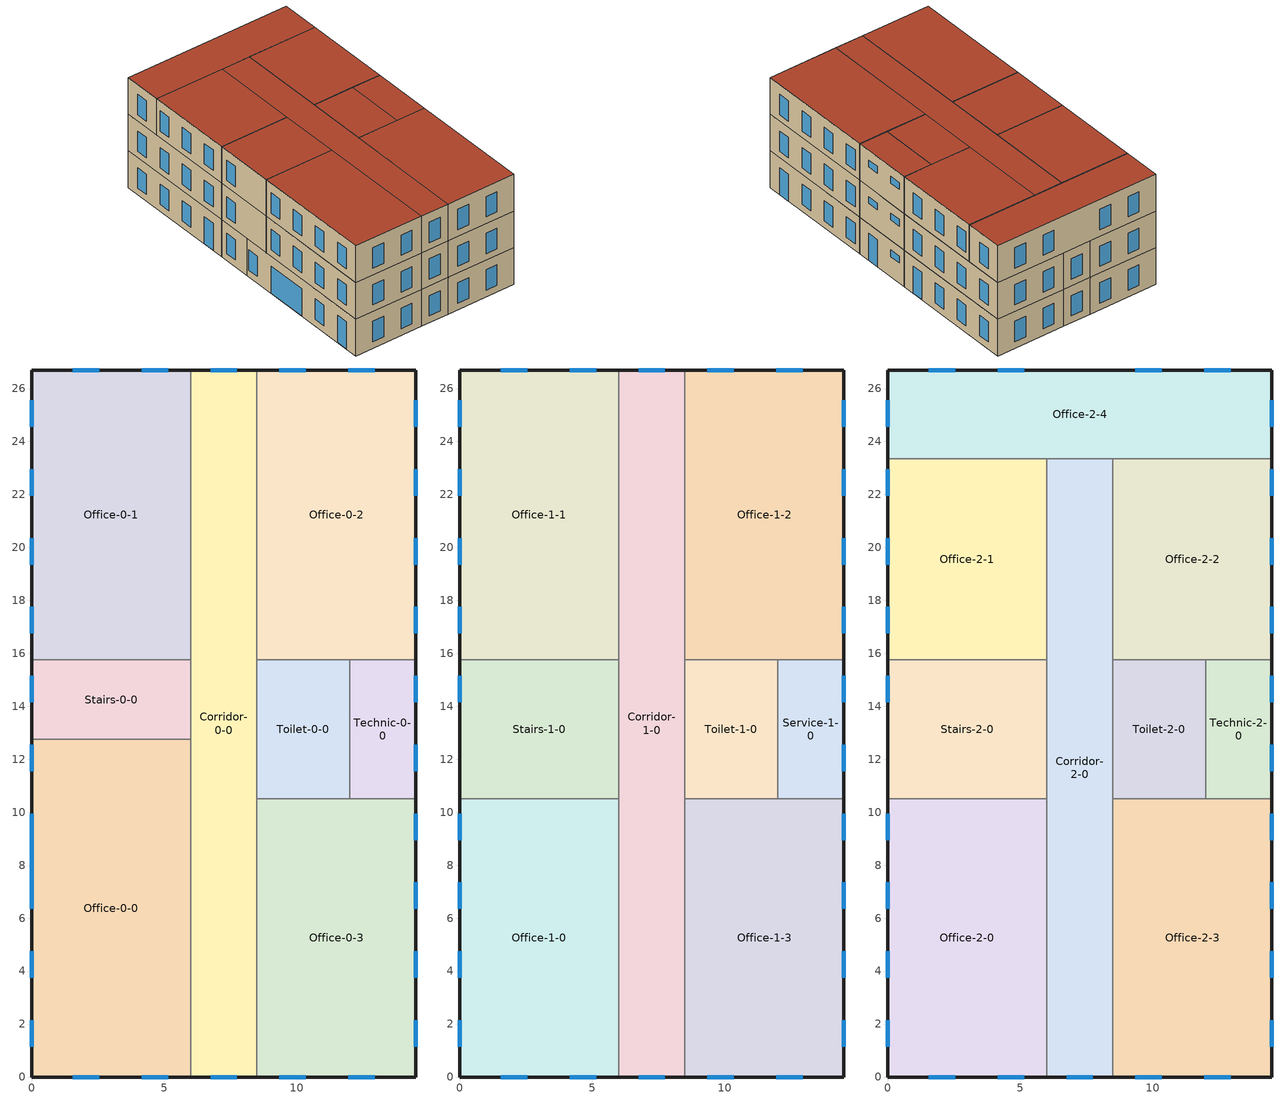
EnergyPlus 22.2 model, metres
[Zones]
Office-0-0
 floor ground (u-value:FloorGround): 0,0 0,12.75 6,12.75 6,0 z0
 wall outside (u-value:WallExternal): 0,12.75 0,0 6,0 z0:3.25
 wall to Corridor-0-0 (WallInternal): 6,0 6,12.75 z0:3.25
 wall to Stairs-0-0 (WallInternal): 6,12.75 0,12.75 z0:3.25
 window (u-value:Window): 0,12.55 0,11.55 / 0,4.75 0,3.75 / 1.55,0 2.55,0 / 4.15,0 5.15,0 z0.6:2.4; 0,9.95 0,6.35 / 0,2.15 0,1.15 z0.01:2.4
 ceiling adiabatic (Ceiling): 0,0 6,0 6,12.75 0,12.75 z3.25
Office-0-1
 floor ground (u-value:FloorGround): 0,15.75 0,26.7 6,26.7 6,15.75 z0
 wall outside (u-value:WallExternal): 6,26.7 0,26.7 0,15.75 z0:3.25
 wall to Stairs-0-0 (WallInternal): 0,15.75 6,15.75 z0:3.25
 wall to Corridor-0-0 (WallInternal): 6,15.75 6,26.7 z0:3.25
 window (u-value:Window): 0,25.55 0,24.55 / 0,22.95 0,21.95 / 0,20.35 0,19.35 / 5.15,26.7 4.15,26.7 / 2.55,26.7 1.55,26.7 z0.6:2.4; 0,17.75 0,16.75 z0.01:2.4
 ceiling adiabatic (Ceiling): 0,15.75 6,15.75 6,26.7 0,26.7 z3.25
Office-0-2
 floor ground (u-value:FloorGround): 8.5,15.75 8.5,26.7 14.5,26.7 14.5,15.75 z0
 wall outside (u-value:WallExternal): 14.5,15.75 14.5,26.7 8.5,26.7 z0:3.25
 wall to Technic-0-0 (WallInternal): 12,15.75 14.5,15.75 z0:3.25
 wall to Toilet-0-0 (WallInternal): 8.5,15.75 12,15.75 z0:3.25
 wall to Corridor-0-0 (WallInternal): 8.5,26.7 8.5,15.75 z0:3.25
 window (u-value:Window): 14.5,24.55 14.5,25.55 / 14.5,21.95 14.5,22.95 / 14.5,19.35 14.5,20.35 / 12.95,26.7 11.95,26.7 / 10.35,26.7 9.35,26.7 z0.6:2.4; 14.5,16.75 14.5,17.75 z0.01:2.4
 ceiling adiabatic (Ceiling): 8.5,15.75 14.5,15.75 14.5,26.7 8.5,26.7 z3.25
Office-0-3
 floor ground (u-value:FloorGround): 8.5,0 8.5,10.5 14.5,10.5 14.5,0 z0
 wall outside (u-value:WallExternal): 8.5,0 14.5,0 14.5,10.5 z0:3.25
 wall to Technic-0-0 (WallInternal): 14.5,10.5 12,10.5 z0:3.25
 wall to Toilet-0-0 (WallInternal): 12,10.5 8.5,10.5 z0:3.25
 wall to Corridor-0-0 (WallInternal): 8.5,10.5 8.5,0 z0:3.25
 window (u-value:Window): 14.5,8.95 14.5,9.95 / 14.5,6.35 14.5,7.35 / 14.5,3.75 14.5,4.75 / 11.95,0 12.95,0 / 9.35,0 10.35,0 z0.6:2.4; 14.5,1.15 14.5,2.15 z0.01:2.4
 ceiling adiabatic (Ceiling): 8.5,0 14.5,0 14.5,10.5 8.5,10.5 z3.25
Toilet-0-0
 floor ground (u-value:FloorGround): 8.5,10.5 8.5,15.75 12,15.75 12,10.5 z0
 wall to Corridor-0-0 (WallInternal): 8.5,15.75 8.5,10.5 z0:3.25
 wall to Technic-0-0 (WallInternal): 12,10.5 12,15.75 z0:3.25
 ceiling adiabatic (Ceiling): 8.5,10.5 12,10.5 12,15.75 8.5,15.75 z3.25
Stairs-0-0
 floor ground (u-value:FloorGround): 0,12.75 0,15.75 6,15.75 6,12.75 z0
 wall outside (u-value:WallExternal): 0,15.75 0,12.75 z0:3.25
 wall to Corridor-0-0 (WallInternal): 6,12.75 6,15.75 z0:3.25
 window (u-value:Window): 0,15.15 0,14.15 z0.6:2.4
 ceiling adiabatic (Ceiling): 0,12.75 6,12.75 6,15.75 0,15.75 z3.25
Technic-0-0
 floor ground (u-value:FloorGround): 12,10.5 12,15.75 14.5,15.75 14.5,10.5 z0
 wall outside (u-value:WallExternal): 14.5,10.5 14.5,15.75 z0:3.25
 window (u-value:Window): 14.5,11.55 14.5,12.55 z0.01:2.4; 14.5,14.15 14.5,15.15 z1.8:2.4
 ceiling adiabatic (Ceiling): 12,10.5 14.5,10.5 14.5,15.75 12,15.75 z3.25
Corridor-0-0
 floor ground (u-value:FloorGround): 6,0 6,26.7 8.5,26.7 8.5,0 z0
 wall outside (u-value:WallExternal): 8.5,26.7 6,26.7 / 6,0 8.5,0 z0:3.25
 window (u-value:Window): 7.75,26.7 6.75,26.7 / 6.75,0 7.75,0 z0.6:2.4
 ceiling adiabatic (Ceiling): 6,0 8.5,0 8.5,26.7 6,26.7 z3.25
Office-1-0
 floor adiabatic (FloorInternal): 0,0 0,10.5 6,10.5 6,0 z3.25
 wall outside (u-value:WallExternal): 0,10.5 0,0 6,0 z3.25:6.5
 wall to Corridor-1-0 (WallInternal): 6,0 6,10.5 z3.25:6.5
 wall to Stairs-1-0 (WallInternal): 6,10.5 0,10.5 z3.25:6.5
 window (u-value:Window): 0,9.95 0,8.95 / 0,7.35 0,6.35 / 0,4.75 0,3.75 / 0,2.15 0,1.15 / 1.55,0 2.55,0 / 4.15,0 5.15,0 z3.85:5.65
 ceiling adiabatic (Ceiling): 0,0 6,0 6,10.5 0,10.5 z6.5
Office-1-1
 floor adiabatic (FloorInternal): 0,15.75 0,26.7 6,26.7 6,15.75 z3.25
 wall outside (u-value:WallExternal): 6,26.7 0,26.7 0,15.75 z3.25:6.5
 wall to Stairs-1-0 (WallInternal): 0,15.75 6,15.75 z3.25:6.5
 wall to Corridor-1-0 (WallInternal): 6,15.75 6,26.7 z3.25:6.5
 window (u-value:Window): 0,25.55 0,24.55 / 0,22.95 0,21.95 / 0,20.35 0,19.35 / 0,17.75 0,16.75 / 5.15,26.7 4.15,26.7 / 2.55,26.7 1.55,26.7 z3.85:5.65
 ceiling adiabatic (Ceiling): 0,15.75 6,15.75 6,26.7 0,26.7 z6.5
Office-1-2
 floor adiabatic (FloorInternal): 8.5,15.75 8.5,26.7 14.5,26.7 14.5,15.75 z3.25
 wall outside (u-value:WallExternal): 14.5,15.75 14.5,26.7 8.5,26.7 z3.25:6.5
 wall to Service-1-0 (WallInternal): 12,15.75 14.5,15.75 z3.25:6.5
 wall to Toilet-1-0 (WallInternal): 8.5,15.75 12,15.75 z3.25:6.5
 wall to Corridor-1-0 (WallInternal): 8.5,26.7 8.5,15.75 z3.25:6.5
 window (u-value:Window): 14.5,24.55 14.5,25.55 / 14.5,21.95 14.5,22.95 / 14.5,19.35 14.5,20.35 / 14.5,16.75 14.5,17.75 / 12.95,26.7 11.95,26.7 / 10.35,26.7 9.35,26.7 z3.85:5.65
 ceiling adiabatic (Ceiling): 8.5,15.75 14.5,15.75 14.5,26.7 8.5,26.7 z6.5
Office-1-3
 floor adiabatic (FloorInternal): 8.5,0 8.5,10.5 14.5,10.5 14.5,0 z3.25
 wall outside (u-value:WallExternal): 8.5,0 14.5,0 14.5,10.5 z3.25:6.5
 wall to Service-1-0 (WallInternal): 14.5,10.5 12,10.5 z3.25:6.5
 wall to Toilet-1-0 (WallInternal): 12,10.5 8.5,10.5 z3.25:6.5
 wall to Corridor-1-0 (WallInternal): 8.5,10.5 8.5,0 z3.25:6.5
 window (u-value:Window): 14.5,8.95 14.5,9.95 / 14.5,6.35 14.5,7.35 / 14.5,3.75 14.5,4.75 / 14.5,1.15 14.5,2.15 / 11.95,0 12.95,0 / 9.35,0 10.35,0 z3.85:5.65
 ceiling adiabatic (Ceiling): 8.5,0 14.5,0 14.5,10.5 8.5,10.5 z6.5
Toilet-1-0
 floor adiabatic (FloorInternal): 8.5,10.5 8.5,15.75 12,15.75 12,10.5 z3.25
 wall to Corridor-1-0 (WallInternal): 8.5,15.75 8.5,10.5 z3.25:6.5
 wall to Service-1-0 (WallInternal): 12,10.5 12,15.75 z3.25:6.5
 ceiling adiabatic (Ceiling): 8.5,10.5 12,10.5 12,15.75 8.5,15.75 z6.5
Stairs-1-0
 floor adiabatic (FloorInternal): 0,10.5 0,15.75 6,15.75 6,10.5 z3.25
 wall outside (u-value:WallExternal): 0,15.75 0,10.5 z3.25:6.5
 wall to Corridor-1-0 (WallInternal): 6,10.5 6,15.75 z3.25:6.5
 window (u-value:Window): 0,15.15 0,14.15 z3.85:5.65
 ceiling adiabatic (Ceiling): 0,10.5 6,10.5 6,15.75 0,15.75 z6.5
Service-1-0
 floor adiabatic (FloorInternal): 12,10.5 12,15.75 14.5,15.75 14.5,10.5 z3.25
 wall outside (u-value:WallExternal): 14.5,10.5 14.5,15.75 z3.25:6.5
 window (u-value:Window): 14.5,11.55 14.5,12.55 / 14.5,14.15 14.5,15.15 z5.05:5.65
 ceiling adiabatic (Ceiling): 12,10.5 14.5,10.5 14.5,15.75 12,15.75 z6.5
Corridor-1-0
 floor adiabatic (FloorInternal): 6,0 6,26.7 8.5,26.7 8.5,0 z3.25
 wall outside (u-value:WallExternal): 8.5,26.7 6,26.7 / 6,0 8.5,0 z3.25:6.5
 window (u-value:Window): 7.75,26.7 6.75,26.7 / 6.75,0 7.75,0 z3.85:5.65
 ceiling adiabatic (Ceiling): 6,0 8.5,0 8.5,26.7 6,26.7 z6.5
Office-2-0
 floor adiabatic (FloorInternal): 0,0 0,10.5 6,10.5 6,0 z6.5
 wall outside (u-value:WallExternal): 0,10.5 0,0 6,0 z6.5:9.75
 wall to Corridor-2-0 (WallInternal): 6,0 6,10.5 z6.5:9.75
 wall to Stairs-2-0 (WallInternal): 6,10.5 0,10.5 z6.5:9.75
 window (u-value:Window): 0,9.95 0,8.95 / 0,7.35 0,6.35 / 0,4.75 0,3.75 / 0,2.15 0,1.15 / 1.55,0 2.55,0 / 4.15,0 5.15,0 z7.1:8.9
 roof outside (u-value:Roof): 0,0 6,0 6,10.5 0,10.5 z9.75
Office-2-1
 floor adiabatic (FloorInternal): 0,15.75 0,23.35 6,23.35 6,15.75 z6.5
 wall outside (u-value:WallExternal): 0,23.35 0,15.75 z6.5:9.75
 wall to Office-2-4 (WallInternal): 6,23.35 0,23.35 z6.5:9.75
 wall to Stairs-2-0 (WallInternal): 0,15.75 6,15.75 z6.5:9.75
 wall to Corridor-2-0 (WallInternal): 6,15.75 6,23.35 z6.5:9.75
 window (u-value:Window): 0,22.95 0,21.95 / 0,20.35 0,19.35 / 0,17.75 0,16.75 z7.1:8.9
 roof outside (u-value:Roof): 0,15.75 6,15.75 6,23.35 0,23.35 z9.75
Office-2-4
 floor adiabatic (FloorInternal): 0,23.35 0,26.7 14.5,26.7 14.5,23.35 z6.5
 wall outside (u-value:WallExternal): 14.5,23.35 14.5,26.7 0,26.7 0,23.35 z6.5:9.75
 window (u-value:Window): 0,25.55 0,24.55 / 5.15,26.7 4.15,26.7 / 2.55,26.7 1.55,26.7 / 12.95,26.7 11.95,26.7 / 10.35,26.7 9.35,26.7 / 14.5,24.55 14.5,25.55 z7.1:8.9
 roof outside (u-value:Roof): 0,23.35 14.5,23.35 14.5,26.7 0,26.7 z9.75
Office-2-2
 floor adiabatic (FloorInternal): 8.5,15.75 8.5,23.35 14.5,23.35 14.5,15.75 z6.5
 wall outside (u-value:WallExternal): 14.5,15.75 14.5,23.35 z6.5:9.75
 wall to Office-2-4 (WallInternal): 14.5,23.35 8.5,23.35 z6.5:9.75
 wall to Technic-2-0 (WallInternal): 12,15.75 14.5,15.75 z6.5:9.75
 wall to Toilet-2-0 (WallInternal): 8.5,15.75 12,15.75 z6.5:9.75
 wall to Corridor-2-0 (WallInternal): 8.5,23.35 8.5,15.75 z6.5:9.75
 window (u-value:Window): 14.5,21.95 14.5,22.95 / 14.5,19.35 14.5,20.35 / 14.5,16.75 14.5,17.75 z7.1:8.9
 roof outside (u-value:Roof): 8.5,15.75 14.5,15.75 14.5,23.35 8.5,23.35 z9.75
Office-2-3
 floor adiabatic (FloorInternal): 8.5,0 8.5,10.5 14.5,10.5 14.5,0 z6.5
 wall outside (u-value:WallExternal): 8.5,0 14.5,0 14.5,10.5 z6.5:9.75
 wall to Technic-2-0 (WallInternal): 14.5,10.5 12,10.5 z6.5:9.75
 wall to Toilet-2-0 (WallInternal): 12,10.5 8.5,10.5 z6.5:9.75
 wall to Corridor-2-0 (WallInternal): 8.5,10.5 8.5,0 z6.5:9.75
 window (u-value:Window): 14.5,8.95 14.5,9.95 / 14.5,6.35 14.5,7.35 / 14.5,3.75 14.5,4.75 / 14.5,1.15 14.5,2.15 / 11.95,0 12.95,0 / 9.35,0 10.35,0 z7.1:8.9
 roof outside (u-value:Roof): 8.5,0 14.5,0 14.5,10.5 8.5,10.5 z9.75
Toilet-2-0
 floor adiabatic (FloorInternal): 8.5,10.5 8.5,15.75 12,15.75 12,10.5 z6.5
 wall to Corridor-2-0 (WallInternal): 8.5,15.75 8.5,10.5 z6.5:9.75
 wall to Technic-2-0 (WallInternal): 12,10.5 12,15.75 z6.5:9.75
 roof outside (u-value:Roof): 8.5,10.5 12,10.5 12,15.75 8.5,15.75 z9.75
Stairs-2-0
 floor adiabatic (FloorInternal): 0,10.5 0,15.75 6,15.75 6,10.5 z6.5
 wall outside (u-value:WallExternal): 0,15.75 0,10.5 z6.5:9.75
 wall to Corridor-2-0 (WallInternal): 6,10.5 6,15.75 z6.5:9.75
 window (u-value:Window): 0,15.15 0,14.15 z7.1:8.9
 roof outside (u-value:Roof): 0,10.5 6,10.5 6,15.75 0,15.75 z9.75
Technic-2-0
 floor adiabatic (FloorInternal): 12,10.5 12,15.75 14.5,15.75 14.5,10.5 z6.5
 wall outside (u-value:WallExternal): 14.5,10.5 14.5,15.75 z6.5:9.75
 window (u-value:Window): 14.5,11.55 14.5,12.55 / 14.5,14.15 14.5,15.15 z8.3:8.9
 roof outside (u-value:Roof): 12,10.5 14.5,10.5 14.5,15.75 12,15.75 z9.75
Corridor-2-0
 floor adiabatic (FloorInternal): 6,0 6,23.35 8.5,23.35 8.5,0 z6.5
 wall outside (u-value:WallExternal): 6,0 8.5,0 z6.5:9.75
 wall to Office-2-4 (WallInternal): 8.5,23.35 6,23.35 z6.5:9.75
 window (u-value:Window): 6.75,0 7.75,0 z7.1:8.9
 roof outside (u-value:Roof): 6,0 8.5,0 8.5,23.35 6,23.35 z9.75
[Building]
Tausendpfund: 20, , 0.04, 0.4, FullExterior, 50, 6
[Site:GroundTemperature:BuildingSurface]
6.17, 5.07, 5.33, 6.27, 9.35, 12.12, 14.32, 15.48, 15.2, 13.62, 11.08, 8.41
[Site:Location]
REGENSBURG_DEU: 49.01, 12.1, 1, 369.6
[SizingPeriod:WeatherFileDays]
Extreme Summer days: 8, 10, 8, 16, SummerDesignDay, Yes, Yes
Typical Summer days: 7, 13, 7, 19, SummerDesignDay, Yes, Yes
Extreme Winter days: 1, 6, 1, 12, WinterDesignDay, Yes, Yes
Typical Winter days: 12, 8, 12, 14, WinterDesignDay, Yes, Yes
Autumn days: 10, 20, 10, 26, CustomDay1, Yes, Yes
Spring days: 4, 5, 4, 11, CustomDay2, Yes, Yes
[Construction]
u-value:Window; Window: Window
u-value:Roof: PerimeterInsulation, Insulation.u-value:Roof, Concrete.Roof, Plaster
u-value:FloorGround: PerimeterInsulation, Insulation.u-value:FloorGround, Concrete.Floor, Screed.Floor
u-value:WallExternal: Plaster, Insulation.u-value:WallExternal, Brick.Wall, Plaster
WallInternal: PlasterBoard, Insulation, PlasterBoard
FloorInternal; Ceiling: Concrete.Floor, Insulation, Screed.Floor
Mass: Mass
[Material]
Brick.Wall: Smooth, 0.18, 2.3, 2300, 1100, 0.9, 0.7, 0.7
Concrete.Floor: Smooth, 0.2, 2.3, 2300, 800, 0.9, 0.7, 0.7
Concrete.Roof: Smooth, 0.25, 2.3, 2300, 800, 0.9, 0.7, 0.7
Mass: Smooth, 0.12, 2.3, 500, 1000, 0.8, 0.8, 0.7
Insulation: Smooth, 0.18, 0.035, 20, 1000, 0.9, 0.7, 0.7
PerimeterInsulation: Smooth, 0.05, 0.035, 20, 1000, 0.9, 0.7, 0.7
Plaster: Smooth, 0.02, 0.7, 1400, 1000, 0.9, 0.7, 0.7
PlasterBoard: Rough, 0.05, 0.16, 800, 800, 0.9, 0.6, 0.6
Screed.Floor: Smooth, 0.08, 1.4, 2000, 1000, 0.9, 0.7, 0.7
Insulation.u-value:WallExternal: Smooth, 0.22295, 0.035, 20, 1000, 0.9, 0.7, 0.7
Insulation.u-value:FloorGround: Smooth, 0.15201, 0.035, 20, 1000, 0.9, 0.7, 0.7
Insulation.u-value:Roof: Smooth, 0.15812, 0.035, 20, 1000, 0.9, 0.7, 0.7
[WindowMaterial:SimpleGlazingSystem]
Window: 0.87, 0.35, 0.1
[WindowMaterial:Shade]
RollShade: 0.3, 0.5, 0.3, 0.5, 0.9, 0.05, 0.003, 0.1, 0.05, 0, 0.5, 0.5, 0
[Zone]
Office-0-0; Office-0-1; Office-0-2; Office-0-3; Toilet-0-0; Stairs-0-0; Technic-0-0; Corridor-0-0; Office-1-0; Office-1-1; Office-1-2; Office-1-3; Toilet-1-0; Stairs-1-0; Service-1-0; Corridor-1-0; Office-2-0; Office-2-1; Office-2-4; Office-2-2; Office-2-3; Toilet-2-0; Stairs-2-0; Technic-2-0; Corridor-2-0
[InternalMass]
InternalMass.Office-0-0: Mass, Office-0-0, , 31.875
InternalMass.Office-0-1: Mass, Office-0-1, , 27.375
InternalMass.Office-0-2: Mass, Office-0-2, , 27.375
InternalMass.Office-0-3: Mass, Office-0-3, , 26.25
InternalMass.Toilet-0-0: Mass, Toilet-0-0, , 7.65625
InternalMass.Stairs-0-0: Mass, Stairs-0-0, , 7.5
InternalMass.Technic-0-0: Mass, Technic-0-0, , 5.46875
InternalMass.Corridor-0-0: Mass, Corridor-0-0, , 27.8125
InternalMass.Office-1-0: Mass, Office-1-0, , 26.25
InternalMass.Office-1-1: Mass, Office-1-1, , 27.375
InternalMass.Office-1-2: Mass, Office-1-2, , 27.375
InternalMass.Office-1-3: Mass, Office-1-3, , 26.25
InternalMass.Toilet-1-0: Mass, Toilet-1-0, , 7.65625
InternalMass.Stairs-1-0: Mass, Stairs-1-0, , 13.125
InternalMass.Service-1-0: Mass, Service-1-0, , 5.46875
InternalMass.Corridor-1-0: Mass, Corridor-1-0, , 27.8125
InternalMass.Office-2-0: Mass, Office-2-0, , 26.25
InternalMass.Office-2-1: Mass, Office-2-1, , 19
InternalMass.Office-2-4: Mass, Office-2-4, , 20.2396
InternalMass.Office-2-2: Mass, Office-2-2, , 19
InternalMass.Office-2-3: Mass, Office-2-3, , 26.25
InternalMass.Toilet-2-0: Mass, Toilet-2-0, , 7.65625
InternalMass.Stairs-2-0: Mass, Stairs-2-0, , 13.125
InternalMass.Technic-2-0: Mass, Technic-2-0, , 5.46875
InternalMass.Corridor-2-0: Mass, Corridor-2-0, , 24.3229
[ZoneInfiltration:DesignFlowRate]
Infiltration for Office-0-0: Office-0-0, Generic.Always1, AirChanges/Hour, , , , 0.33803, 0.606, 0.03636, 0.117717
Infiltration for Office-0-1: Office-0-1, Generic.Always1, AirChanges/Hour, , , , 0.34359, 0.606, 0.03636, 0.117717
Infiltration for Office-0-2: Office-0-2, Generic.Always1, AirChanges/Hour, , , , 0.34359, 0.606, 0.03636, 0.117717
Infiltration for Office-0-3: Office-0-3, Generic.Always1, AirChanges/Hour, , , , 0.34527, 0.606, 0.03636, 0.117717
Infiltration for Toilet-0-0: Toilet-0-0, Generic.Always1, AirChanges/Hour, , , , 0.23249, 0.606, 0.03636, 0.117717
Infiltration for Stairs-0-0: Stairs-0-0, Generic.Always1, AirChanges/Hour, , , , 0.30426, 0.606, 0.03636, 0.117717
Infiltration for Technic-0-0: Technic-0-0, Generic.Always1, AirChanges/Hour, , , , 0.40474, 0.606, 0.03636, 0.117717
Infiltration for Corridor-0-0: Corridor-0-0, Generic.Always1, AirChanges/Hour, , , , 0.26475, 0.606, 0.03636, 0.117717
Infiltration for Office-1-0: Office-1-0, Generic.Always1, AirChanges/Hour, , , , 0.21278, 0.606, 0.03636, 0.117717
Infiltration for Office-1-1: Office-1-1, Generic.Always1, AirChanges/Hour, , , , 0.21109, 0.606, 0.03636, 0.117717
Infiltration for Office-1-2: Office-1-2, Generic.Always1, AirChanges/Hour, , , , 0.21109, 0.606, 0.03636, 0.117717
Infiltration for Office-1-3: Office-1-3, Generic.Always1, AirChanges/Hour, , , , 0.21278, 0.606, 0.03636, 0.117717
Infiltration for Toilet-1-0: Toilet-1-0, Generic.Always1, AirChanges/Hour, , , , 0.1, 0.606, 0.03636, 0.117717
Infiltration for Stairs-1-0: Stairs-1-0, Generic.Always1, AirChanges/Hour, , , , 0.17177, 0.606, 0.03636, 0.117717
Infiltration for Service-1-0: Service-1-0, Generic.Always1, AirChanges/Hour, , , , 0.27224, 0.606, 0.03636, 0.117717
Infiltration for Corridor-1-0: Corridor-1-0, Generic.Always1, AirChanges/Hour, , , , 0.13226, 0.606, 0.03636, 0.117717
Infiltration for Office-2-0: Office-2-0, Generic.Always1, AirChanges/Hour, , , , 0.34527, 0.606, 0.03636, 0.117717
Infiltration for Office-2-1: Office-2-1, Generic.Always1, AirChanges/Hour, , , , 0.30426, 0.606, 0.03636, 0.117717
Infiltration for Office-2-4: Office-2-4, Generic.Always1, AirChanges/Hour, , , , 0.42043, 0.606, 0.03636, 0.117717
Infiltration for Office-2-2: Office-2-2, Generic.Always1, AirChanges/Hour, , , , 0.30426, 0.606, 0.03636, 0.117717
Infiltration for Office-2-3: Office-2-3, Generic.Always1, AirChanges/Hour, , , , 0.34527, 0.606, 0.03636, 0.117717
Infiltration for Toilet-2-0: Toilet-2-0, Generic.Always1, AirChanges/Hour, , , , 0.23249, 0.606, 0.03636, 0.117717
Infiltration for Stairs-2-0: Stairs-2-0, Generic.Always1, AirChanges/Hour, , , , 0.30426, 0.606, 0.03636, 0.117717
Infiltration for Technic-2-0: Technic-2-0, Generic.Always1, AirChanges/Hour, , , , 0.40474, 0.606, 0.03636, 0.117717
Infiltration for Corridor-2-0: Corridor-2-0, Generic.Always1, AirChanges/Hour, , , , 0.25094, 0.606, 0.03636, 0.117717
[HVACTemplate:Thermostat]
Thermostat.Office: Office.HeatingSetpoint, , Office.CoolingSetpoint
Thermostat.Toilet: Toilet.HeatingSetpoint, , Toilet.CoolingSetpoint
Thermostat.Stairs: Stairs.HeatingSetpoint, , Stairs.CoolingSetpoint
Thermostat.Corridor: Corridor.HeatingSetpoint, , Corridor.CoolingSetpoint
Thermostat.Service: Service.HeatingSetpoint, , Service.CoolingSetpoint
Thermostat.Technic: Technic.HeatingSetpoint, , Technic.CoolingSetpoint
[HVACTemplate:Zone:WaterToAirHeatPump]
Office-0-0; Office-0-1; Office-0-2; Office-0-3; Office-1-0; Office-1-1; Office-1-2; Office-1-3; Office-2-0; Office-2-1; Office-2-4; Office-2-2; Office-2-3: Thermostat.Office, autosize, autosize, , 1.2, 1.2, , , , , , , DrawThrough, 0.7, 75, 0.9, Coil:Cooling:WaterToAirHeatPump:EquationFit, autosize, autosize, 2.8, Coil:Heating:WaterToAirHeatPump:EquationFit, 4000, 2.85839, , autosize, 2.5, 60, 0.01, 60, , Electric, SupplyAirTemperature, 12.5, , SupplyAirTemperature, 50
Toilet-0-0; Toilet-1-0; Toilet-2-0: Thermostat.Toilet, autosize, autosize, , 1.2, 1.2, , , , , , , DrawThrough, 0.7, 75, 0.9, Coil:Cooling:WaterToAirHeatPump:EquationFit, autosize, autosize, 2.8, Coil:Heating:WaterToAirHeatPump:EquationFit, 4000, 2.85839, , autosize, 2.5, 60, 0.01, 60, , Electric, SupplyAirTemperature, 12.5, , SupplyAirTemperature, 50
Stairs-0-0; Stairs-1-0; Stairs-2-0: Thermostat.Stairs, autosize, autosize, , 1.2, 1.2, , , , , , , DrawThrough, 0.7, 75, 0.9, Coil:Cooling:WaterToAirHeatPump:EquationFit, autosize, autosize, 2.8, Coil:Heating:WaterToAirHeatPump:EquationFit, 4000, 2.85839, , autosize, 2.5, 60, 0.01, 60, , Electric, SupplyAirTemperature, 12.5, , SupplyAirTemperature, 50
Technic-0-0; Technic-2-0: Thermostat.Technic, autosize, autosize, , 1.2, 1.2, , , , , , , DrawThrough, 0.7, 75, 0.9, Coil:Cooling:WaterToAirHeatPump:EquationFit, autosize, autosize, 2.8, Coil:Heating:WaterToAirHeatPump:EquationFit, 4000, 2.85839, , autosize, 2.5, 60, 0.01, 60, , Electric, SupplyAirTemperature, 12.5, , SupplyAirTemperature, 50
Corridor-0-0; Corridor-1-0; Corridor-2-0: Thermostat.Corridor, autosize, autosize, , 1.2, 1.2, , , , , , , DrawThrough, 0.7, 75, 0.9, Coil:Cooling:WaterToAirHeatPump:EquationFit, autosize, autosize, 2.8, Coil:Heating:WaterToAirHeatPump:EquationFit, 4000, 2.85839, , autosize, 2.5, 60, 0.01, 60, , Electric, SupplyAirTemperature, 12.5, , SupplyAirTemperature, 50
Service-1-0: Thermostat.Service, autosize, autosize, , 1.2, 1.2, , , , , , , DrawThrough, 0.7, 75, 0.9, Coil:Cooling:WaterToAirHeatPump:EquationFit, autosize, autosize, 2.8, Coil:Heating:WaterToAirHeatPump:EquationFit, 4000, 2.85839, , autosize, 2.5, 60, 0.01, 60, , Electric, SupplyAirTemperature, 12.5, , SupplyAirTemperature, 50
[HVACTemplate:Plant:MixedWaterLoop]
OnlyWaterLoop: , Intermittent, Default, , , 34, , 20, ConstantFlow, 179352, SinglePump, Yes, Yes, Water, 6, SequentialLoad
[HVACTemplate:Plant:Tower]
MainTower: SingleSpeed, autosize, autosize, autosize, autosize, autosize, 1, 1.2
[WindowShadingControl]
OnIfHighHorizontalSolar.Office-0-0.0.West.WallExternal.0.Window: Office-0-0, 1, InteriorShade, , OnIfHighHorizontalSolar, , 30, NO, NO, ROLLSHADE, , , , , Sequential, Office-0-0.0.West.WallExternal.0.Window
OnIfHighHorizontalSolar.Office-0-0.0.West.WallExternal.1.Window: Office-0-0, 1, InteriorShade, , OnIfHighHorizontalSolar, , 30, NO, NO, ROLLSHADE, , , , , Sequential, Office-0-0.0.West.WallExternal.1.Window
OnIfHighHorizontalSolar.Office-0-0.0.West.WallExternal.2.Window: Office-0-0, 1, InteriorShade, , OnIfHighHorizontalSolar, , 30, NO, NO, ROLLSHADE, , , , , Sequential, Office-0-0.0.West.WallExternal.2.Window
OnIfHighHorizontalSolar.Office-0-0.0.West.WallExternal.3.Window: Office-0-0, 1, InteriorShade, , OnIfHighHorizontalSolar, , 30, NO, NO, ROLLSHADE, , , , , Sequential, Office-0-0.0.West.WallExternal.3.Window
OnIfHighHorizontalSolar.Office-0-0.1.South.WallExternal.0.Window: Office-0-0, 1, InteriorShade, , OnIfHighHorizontalSolar, , 30, NO, NO, ROLLSHADE, , , , , Sequential, Office-0-0.1.South.WallExternal.0.Window
OnIfHighHorizontalSolar.Office-0-0.1.South.WallExternal.1.Window: Office-0-0, 1, InteriorShade, , OnIfHighHorizontalSolar, , 30, NO, NO, ROLLSHADE, , , , , Sequential, Office-0-0.1.South.WallExternal.1.Window
OnIfHighHorizontalSolar.Office-0-1.0.West.WallExternal.0.Window: Office-0-1, 1, InteriorShade, , OnIfHighHorizontalSolar, , 30, NO, NO, ROLLSHADE, , , , , Sequential, Office-0-1.0.West.WallExternal.0.Window
OnIfHighHorizontalSolar.Office-0-1.0.West.WallExternal.1.Window: Office-0-1, 1, InteriorShade, , OnIfHighHorizontalSolar, , 30, NO, NO, ROLLSHADE, , , , , Sequential, Office-0-1.0.West.WallExternal.1.Window
OnIfHighHorizontalSolar.Office-0-1.0.West.WallExternal.2.Window: Office-0-1, 1, InteriorShade, , OnIfHighHorizontalSolar, , 30, NO, NO, ROLLSHADE, , , , , Sequential, Office-0-1.0.West.WallExternal.2.Window
OnIfHighHorizontalSolar.Office-0-1.0.West.WallExternal.3.Window: Office-0-1, 1, InteriorShade, , OnIfHighHorizontalSolar, , 30, NO, NO, ROLLSHADE, , , , , Sequential, Office-0-1.0.West.WallExternal.3.Window
OnIfHighHorizontalSolar.Office-0-1.WallExternal.3.North.0.Window: Office-0-1, 1, InteriorShade, , OnIfHighHorizontalSolar, , 30, NO, NO, ROLLSHADE, , , , , Sequential, Office-0-1.WallExternal.3.North.0.Window
OnIfHighHorizontalSolar.Office-0-1.WallExternal.3.North.1.Window: Office-0-1, 1, InteriorShade, , OnIfHighHorizontalSolar, , 30, NO, NO, ROLLSHADE, , , , , Sequential, Office-0-1.WallExternal.3.North.1.Window
OnIfHighHorizontalSolar.Office-0-2.WallExternal.2.East.0.Window: Office-0-2, 1, InteriorShade, , OnIfHighHorizontalSolar, , 30, NO, NO, ROLLSHADE, , , , , Sequential, Office-0-2.WallExternal.2.East.0.Window
OnIfHighHorizontalSolar.Office-0-2.WallExternal.2.East.1.Window: Office-0-2, 1, InteriorShade, , OnIfHighHorizontalSolar, , 30, NO, NO, ROLLSHADE, , , , , Sequential, Office-0-2.WallExternal.2.East.1.Window
OnIfHighHorizontalSolar.Office-0-2.WallExternal.2.East.2.Window: Office-0-2, 1, InteriorShade, , OnIfHighHorizontalSolar, , 30, NO, NO, ROLLSHADE, , , , , Sequential, Office-0-2.WallExternal.2.East.2.Window
OnIfHighHorizontalSolar.Office-0-2.WallExternal.2.East.3.Window: Office-0-2, 1, InteriorShade, , OnIfHighHorizontalSolar, , 30, NO, NO, ROLLSHADE, , , , , Sequential, Office-0-2.WallExternal.2.East.3.Window
OnIfHighHorizontalSolar.Office-0-2.WallExternal.1.North.0.Window: Office-0-2, 1, InteriorShade, , OnIfHighHorizontalSolar, , 30, NO, NO, ROLLSHADE, , , , , Sequential, Office-0-2.WallExternal.1.North.0.Window
OnIfHighHorizontalSolar.Office-0-2.WallExternal.1.North.1.Window: Office-0-2, 1, InteriorShade, , OnIfHighHorizontalSolar, , 30, NO, NO, ROLLSHADE, , , , , Sequential, Office-0-2.WallExternal.1.North.1.Window
OnIfHighHorizontalSolar.Office-0-3.WallExternal.3.East.0.Window: Office-0-3, 1, InteriorShade, , OnIfHighHorizontalSolar, , 30, NO, NO, ROLLSHADE, , , , , Sequential, Office-0-3.WallExternal.3.East.0.Window
OnIfHighHorizontalSolar.Office-0-3.WallExternal.3.East.1.Window: Office-0-3, 1, InteriorShade, , OnIfHighHorizontalSolar, , 30, NO, NO, ROLLSHADE, , , , , Sequential, Office-0-3.WallExternal.3.East.1.Window
OnIfHighHorizontalSolar.Office-0-3.WallExternal.3.East.2.Window: Office-0-3, 1, InteriorShade, , OnIfHighHorizontalSolar, , 30, NO, NO, ROLLSHADE, , , , , Sequential, Office-0-3.WallExternal.3.East.2.Window
OnIfHighHorizontalSolar.Office-0-3.WallExternal.3.East.3.Window: Office-0-3, 1, InteriorShade, , OnIfHighHorizontalSolar, , 30, NO, NO, ROLLSHADE, , , , , Sequential, Office-0-3.WallExternal.3.East.3.Window
OnIfHighHorizontalSolar.Office-0-3.WallExternal.4.South.0.Window: Office-0-3, 1, InteriorShade, , OnIfHighHorizontalSolar, , 30, NO, NO, ROLLSHADE, , , , , Sequential, Office-0-3.WallExternal.4.South.0.Window
OnIfHighHorizontalSolar.Office-0-3.WallExternal.4.South.1.Window: Office-0-3, 1, InteriorShade, , OnIfHighHorizontalSolar, , 30, NO, NO, ROLLSHADE, , , , , Sequential, Office-0-3.WallExternal.4.South.1.Window
OnIfHighHorizontalSolar.Stairs-0-0.0.West.WallExternal.0.Window: Stairs-0-0, 1, InteriorShade, , OnIfHighHorizontalSolar, , 30, NO, NO, ROLLSHADE, , , , , Sequential, Stairs-0-0.0.West.WallExternal.0.Window
OnIfHighHorizontalSolar.Technic-0-0.0.East.WallExternal.0.Window: Technic-0-0, 1, InteriorShade, , OnIfHighHorizontalSolar, , 30, NO, NO, ROLLSHADE, , , , , Sequential, Technic-0-0.0.East.WallExternal.0.Window
OnIfHighHorizontalSolar.Technic-0-0.0.East.WallExternal.1.Window: Technic-0-0, 1, InteriorShade, , OnIfHighHorizontalSolar, , 30, NO, NO, ROLLSHADE, , , , , Sequential, Technic-0-0.0.East.WallExternal.1.Window
OnIfHighHorizontalSolar.Corridor-0-0.0.North.WallExternal.0.Window: Corridor-0-0, 1, InteriorShade, , OnIfHighHorizontalSolar, , 30, NO, NO, ROLLSHADE, , , , , Sequential, Corridor-0-0.0.North.WallExternal.0.Window
OnIfHighHorizontalSolar.Corridor-0-0.1.South.WallExternal.0.Window: Corridor-0-0, 1, InteriorShade, , OnIfHighHorizontalSolar, , 30, NO, NO, ROLLSHADE, , , , , Sequential, Corridor-0-0.1.South.WallExternal.0.Window
OnIfHighHorizontalSolar.Office-1-0.0.West.WallExternal.0.Window: Office-1-0, 1, InteriorShade, , OnIfHighHorizontalSolar, , 30, NO, NO, ROLLSHADE, , , , , Sequential, Office-1-0.0.West.WallExternal.0.Window
OnIfHighHorizontalSolar.Office-1-0.0.West.WallExternal.1.Window: Office-1-0, 1, InteriorShade, , OnIfHighHorizontalSolar, , 30, NO, NO, ROLLSHADE, , , , , Sequential, Office-1-0.0.West.WallExternal.1.Window
OnIfHighHorizontalSolar.Office-1-0.0.West.WallExternal.2.Window: Office-1-0, 1, InteriorShade, , OnIfHighHorizontalSolar, , 30, NO, NO, ROLLSHADE, , , , , Sequential, Office-1-0.0.West.WallExternal.2.Window
OnIfHighHorizontalSolar.Office-1-0.0.West.WallExternal.3.Window: Office-1-0, 1, InteriorShade, , OnIfHighHorizontalSolar, , 30, NO, NO, ROLLSHADE, , , , , Sequential, Office-1-0.0.West.WallExternal.3.Window
OnIfHighHorizontalSolar.Office-1-0.1.South.WallExternal.0.Window: Office-1-0, 1, InteriorShade, , OnIfHighHorizontalSolar, , 30, NO, NO, ROLLSHADE, , , , , Sequential, Office-1-0.1.South.WallExternal.0.Window
OnIfHighHorizontalSolar.Office-1-0.1.South.WallExternal.1.Window: Office-1-0, 1, InteriorShade, , OnIfHighHorizontalSolar, , 30, NO, NO, ROLLSHADE, , , , , Sequential, Office-1-0.1.South.WallExternal.1.Window
OnIfHighHorizontalSolar.Office-1-1.0.West.WallExternal.0.Window: Office-1-1, 1, InteriorShade, , OnIfHighHorizontalSolar, , 30, NO, NO, ROLLSHADE, , , , , Sequential, Office-1-1.0.West.WallExternal.0.Window
OnIfHighHorizontalSolar.Office-1-1.0.West.WallExternal.1.Window: Office-1-1, 1, InteriorShade, , OnIfHighHorizontalSolar, , 30, NO, NO, ROLLSHADE, , , , , Sequential, Office-1-1.0.West.WallExternal.1.Window
OnIfHighHorizontalSolar.Office-1-1.0.West.WallExternal.2.Window: Office-1-1, 1, InteriorShade, , OnIfHighHorizontalSolar, , 30, NO, NO, ROLLSHADE, , , , , Sequential, Office-1-1.0.West.WallExternal.2.Window
OnIfHighHorizontalSolar.Office-1-1.0.West.WallExternal.3.Window: Office-1-1, 1, InteriorShade, , OnIfHighHorizontalSolar, , 30, NO, NO, ROLLSHADE, , , , , Sequential, Office-1-1.0.West.WallExternal.3.Window
OnIfHighHorizontalSolar.Office-1-1.WallExternal.3.North.0.Window: Office-1-1, 1, InteriorShade, , OnIfHighHorizontalSolar, , 30, NO, NO, ROLLSHADE, , , , , Sequential, Office-1-1.WallExternal.3.North.0.Window
OnIfHighHorizontalSolar.Office-1-1.WallExternal.3.North.1.Window: Office-1-1, 1, InteriorShade, , OnIfHighHorizontalSolar, , 30, NO, NO, ROLLSHADE, , , , , Sequential, Office-1-1.WallExternal.3.North.1.Window
OnIfHighHorizontalSolar.Office-1-2.WallExternal.2.East.0.Window: Office-1-2, 1, InteriorShade, , OnIfHighHorizontalSolar, , 30, NO, NO, ROLLSHADE, , , , , Sequential, Office-1-2.WallExternal.2.East.0.Window
OnIfHighHorizontalSolar.Office-1-2.WallExternal.2.East.1.Window: Office-1-2, 1, InteriorShade, , OnIfHighHorizontalSolar, , 30, NO, NO, ROLLSHADE, , , , , Sequential, Office-1-2.WallExternal.2.East.1.Window
OnIfHighHorizontalSolar.Office-1-2.WallExternal.2.East.2.Window: Office-1-2, 1, InteriorShade, , OnIfHighHorizontalSolar, , 30, NO, NO, ROLLSHADE, , , , , Sequential, Office-1-2.WallExternal.2.East.2.Window
OnIfHighHorizontalSolar.Office-1-2.WallExternal.2.East.3.Window: Office-1-2, 1, InteriorShade, , OnIfHighHorizontalSolar, , 30, NO, NO, ROLLSHADE, , , , , Sequential, Office-1-2.WallExternal.2.East.3.Window
OnIfHighHorizontalSolar.Office-1-2.WallExternal.1.North.0.Window: Office-1-2, 1, InteriorShade, , OnIfHighHorizontalSolar, , 30, NO, NO, ROLLSHADE, , , , , Sequential, Office-1-2.WallExternal.1.North.0.Window
OnIfHighHorizontalSolar.Office-1-2.WallExternal.1.North.1.Window: Office-1-2, 1, InteriorShade, , OnIfHighHorizontalSolar, , 30, NO, NO, ROLLSHADE, , , , , Sequential, Office-1-2.WallExternal.1.North.1.Window
OnIfHighHorizontalSolar.Office-1-3.WallExternal.3.East.0.Window: Office-1-3, 1, InteriorShade, , OnIfHighHorizontalSolar, , 30, NO, NO, ROLLSHADE, , , , , Sequential, Office-1-3.WallExternal.3.East.0.Window
OnIfHighHorizontalSolar.Office-1-3.WallExternal.3.East.1.Window: Office-1-3, 1, InteriorShade, , OnIfHighHorizontalSolar, , 30, NO, NO, ROLLSHADE, , , , , Sequential, Office-1-3.WallExternal.3.East.1.Window
OnIfHighHorizontalSolar.Office-1-3.WallExternal.3.East.2.Window: Office-1-3, 1, InteriorShade, , OnIfHighHorizontalSolar, , 30, NO, NO, ROLLSHADE, , , , , Sequential, Office-1-3.WallExternal.3.East.2.Window
OnIfHighHorizontalSolar.Office-1-3.WallExternal.3.East.3.Window: Office-1-3, 1, InteriorShade, , OnIfHighHorizontalSolar, , 30, NO, NO, ROLLSHADE, , , , , Sequential, Office-1-3.WallExternal.3.East.3.Window
OnIfHighHorizontalSolar.Office-1-3.WallExternal.4.South.0.Window: Office-1-3, 1, InteriorShade, , OnIfHighHorizontalSolar, , 30, NO, NO, ROLLSHADE, , , , , Sequential, Office-1-3.WallExternal.4.South.0.Window
OnIfHighHorizontalSolar.Office-1-3.WallExternal.4.South.1.Window: Office-1-3, 1, InteriorShade, , OnIfHighHorizontalSolar, , 30, NO, NO, ROLLSHADE, , , , , Sequential, Office-1-3.WallExternal.4.South.1.Window
OnIfHighHorizontalSolar.Stairs-1-0.0.West.WallExternal.0.Window: Stairs-1-0, 1, InteriorShade, , OnIfHighHorizontalSolar, , 30, NO, NO, ROLLSHADE, , , , , Sequential, Stairs-1-0.0.West.WallExternal.0.Window
OnIfHighHorizontalSolar.Service-1-0.0.East.WallExternal.0.Window: Service-1-0, 1, InteriorShade, , OnIfHighHorizontalSolar, , 30, NO, NO, ROLLSHADE, , , , , Sequential, Service-1-0.0.East.WallExternal.0.Window
OnIfHighHorizontalSolar.Service-1-0.0.East.WallExternal.1.Window: Service-1-0, 1, InteriorShade, , OnIfHighHorizontalSolar, , 30, NO, NO, ROLLSHADE, , , , , Sequential, Service-1-0.0.East.WallExternal.1.Window
OnIfHighHorizontalSolar.Corridor-1-0.0.North.WallExternal.0.Window: Corridor-1-0, 1, InteriorShade, , OnIfHighHorizontalSolar, , 30, NO, NO, ROLLSHADE, , , , , Sequential, Corridor-1-0.0.North.WallExternal.0.Window
OnIfHighHorizontalSolar.Corridor-1-0.1.South.WallExternal.0.Window: Corridor-1-0, 1, InteriorShade, , OnIfHighHorizontalSolar, , 30, NO, NO, ROLLSHADE, , , , , Sequential, Corridor-1-0.1.South.WallExternal.0.Window
OnIfHighHorizontalSolar.Office-2-0.0.West.WallExternal.0.Window: Office-2-0, 1, InteriorShade, , OnIfHighHorizontalSolar, , 30, NO, NO, ROLLSHADE, , , , , Sequential, Office-2-0.0.West.WallExternal.0.Window
OnIfHighHorizontalSolar.Office-2-0.0.West.WallExternal.1.Window: Office-2-0, 1, InteriorShade, , OnIfHighHorizontalSolar, , 30, NO, NO, ROLLSHADE, , , , , Sequential, Office-2-0.0.West.WallExternal.1.Window
OnIfHighHorizontalSolar.Office-2-0.0.West.WallExternal.2.Window: Office-2-0, 1, InteriorShade, , OnIfHighHorizontalSolar, , 30, NO, NO, ROLLSHADE, , , , , Sequential, Office-2-0.0.West.WallExternal.2.Window
OnIfHighHorizontalSolar.Office-2-0.0.West.WallExternal.3.Window: Office-2-0, 1, InteriorShade, , OnIfHighHorizontalSolar, , 30, NO, NO, ROLLSHADE, , , , , Sequential, Office-2-0.0.West.WallExternal.3.Window
OnIfHighHorizontalSolar.Office-2-0.1.South.WallExternal.0.Window: Office-2-0, 1, InteriorShade, , OnIfHighHorizontalSolar, , 30, NO, NO, ROLLSHADE, , , , , Sequential, Office-2-0.1.South.WallExternal.0.Window
OnIfHighHorizontalSolar.Office-2-0.1.South.WallExternal.1.Window: Office-2-0, 1, InteriorShade, , OnIfHighHorizontalSolar, , 30, NO, NO, ROLLSHADE, , , , , Sequential, Office-2-0.1.South.WallExternal.1.Window
OnIfHighHorizontalSolar.Office-2-1.0.West.WallExternal.1.Window: Office-2-1, 1, InteriorShade, , OnIfHighHorizontalSolar, , 30, NO, NO, ROLLSHADE, , , , , Sequential, Office-2-1.0.West.WallExternal.1.Window
OnIfHighHorizontalSolar.Office-2-1.0.West.WallExternal.2.Window: Office-2-1, 1, InteriorShade, , OnIfHighHorizontalSolar, , 30, NO, NO, ROLLSHADE, , , , , Sequential, Office-2-1.0.West.WallExternal.2.Window
OnIfHighHorizontalSolar.Office-2-1.0.West.WallExternal.3.Window: Office-2-1, 1, InteriorShade, , OnIfHighHorizontalSolar, , 30, NO, NO, ROLLSHADE, , , , , Sequential, Office-2-1.0.West.WallExternal.3.Window
OnIfHighHorizontalSolar.Office-2-4.0.West.WallExternal.0.Window: Office-2-4, 1, InteriorShade, , OnIfHighHorizontalSolar, , 30, NO, NO, ROLLSHADE, , , , , Sequential, Office-2-4.0.West.WallExternal.0.Window
OnIfHighHorizontalSolar.Office-2-4.WallExternal.3.North.0.Window: Office-2-4, 1, InteriorShade, , OnIfHighHorizontalSolar, , 30, NO, NO, ROLLSHADE, , , , , Sequential, Office-2-4.WallExternal.3.North.0.Window
OnIfHighHorizontalSolar.Office-2-4.WallExternal.3.North.1.Window: Office-2-4, 1, InteriorShade, , OnIfHighHorizontalSolar, , 30, NO, NO, ROLLSHADE, , , , , Sequential, Office-2-4.WallExternal.3.North.1.Window
OnIfHighHorizontalSolar.Office-2-4.WallExternal.3.North.2.Window: Office-2-4, 1, InteriorShade, , OnIfHighHorizontalSolar, , 30, NO, NO, ROLLSHADE, , , , , Sequential, Office-2-4.WallExternal.3.North.2.Window
OnIfHighHorizontalSolar.Office-2-4.WallExternal.3.North.3.Window: Office-2-4, 1, InteriorShade, , OnIfHighHorizontalSolar, , 30, NO, NO, ROLLSHADE, , , , , Sequential, Office-2-4.WallExternal.3.North.3.Window
OnIfHighHorizontalSolar.Office-2-4.WallExternal.2.East.0.Window: Office-2-4, 1, InteriorShade, , OnIfHighHorizontalSolar, , 30, NO, NO, ROLLSHADE, , , , , Sequential, Office-2-4.WallExternal.2.East.0.Window
OnIfHighHorizontalSolar.Office-2-2.WallExternal.2.East.1.Window: Office-2-2, 1, InteriorShade, , OnIfHighHorizontalSolar, , 30, NO, NO, ROLLSHADE, , , , , Sequential, Office-2-2.WallExternal.2.East.1.Window
OnIfHighHorizontalSolar.Office-2-2.WallExternal.2.East.2.Window: Office-2-2, 1, InteriorShade, , OnIfHighHorizontalSolar, , 30, NO, NO, ROLLSHADE, , , , , Sequential, Office-2-2.WallExternal.2.East.2.Window
OnIfHighHorizontalSolar.Office-2-2.WallExternal.2.East.3.Window: Office-2-2, 1, InteriorShade, , OnIfHighHorizontalSolar, , 30, NO, NO, ROLLSHADE, , , , , Sequential, Office-2-2.WallExternal.2.East.3.Window
OnIfHighHorizontalSolar.Office-2-3.WallExternal.3.East.0.Window: Office-2-3, 1, InteriorShade, , OnIfHighHorizontalSolar, , 30, NO, NO, ROLLSHADE, , , , , Sequential, Office-2-3.WallExternal.3.East.0.Window
OnIfHighHorizontalSolar.Office-2-3.WallExternal.3.East.1.Window: Office-2-3, 1, InteriorShade, , OnIfHighHorizontalSolar, , 30, NO, NO, ROLLSHADE, , , , , Sequential, Office-2-3.WallExternal.3.East.1.Window
OnIfHighHorizontalSolar.Office-2-3.WallExternal.3.East.2.Window: Office-2-3, 1, InteriorShade, , OnIfHighHorizontalSolar, , 30, NO, NO, ROLLSHADE, , , , , Sequential, Office-2-3.WallExternal.3.East.2.Window
OnIfHighHorizontalSolar.Office-2-3.WallExternal.3.East.3.Window: Office-2-3, 1, InteriorShade, , OnIfHighHorizontalSolar, , 30, NO, NO, ROLLSHADE, , , , , Sequential, Office-2-3.WallExternal.3.East.3.Window
OnIfHighHorizontalSolar.Office-2-3.WallExternal.4.South.0.Window: Office-2-3, 1, InteriorShade, , OnIfHighHorizontalSolar, , 30, NO, NO, ROLLSHADE, , , , , Sequential, Office-2-3.WallExternal.4.South.0.Window
OnIfHighHorizontalSolar.Office-2-3.WallExternal.4.South.1.Window: Office-2-3, 1, InteriorShade, , OnIfHighHorizontalSolar, , 30, NO, NO, ROLLSHADE, , , , , Sequential, Office-2-3.WallExternal.4.South.1.Window
OnIfHighHorizontalSolar.Stairs-2-0.0.West.WallExternal.0.Window: Stairs-2-0, 1, InteriorShade, , OnIfHighHorizontalSolar, , 30, NO, NO, ROLLSHADE, , , , , Sequential, Stairs-2-0.0.West.WallExternal.0.Window
OnIfHighHorizontalSolar.Technic-2-0.0.East.WallExternal.0.Window: Technic-2-0, 1, InteriorShade, , OnIfHighHorizontalSolar, , 30, NO, NO, ROLLSHADE, , , , , Sequential, Technic-2-0.0.East.WallExternal.0.Window
OnIfHighHorizontalSolar.Technic-2-0.0.East.WallExternal.1.Window: Technic-2-0, 1, InteriorShade, , OnIfHighHorizontalSolar, , 30, NO, NO, ROLLSHADE, , , , , Sequential, Technic-2-0.0.East.WallExternal.1.Window
OnIfHighHorizontalSolar.Corridor-2-0.1.South.WallExternal.0.Window: Corridor-2-0, 1, InteriorShade, , OnIfHighHorizontalSolar, , 30, NO, NO, ROLLSHADE, , , , , Sequential, Corridor-2-0.1.South.WallExternal.0.Window
[Schedule:Compact]
Generic.Always1: AnyNumber, Through 12/31, For: Alldays, Until: 24:00, 1
Office.CoolingSetpoint; Stairs.CoolingSetpoint; Toilet.CoolingSetpoint; Service.CoolingSetpoint; Corridor.CoolingSetpoint; Technic.CoolingSetpoint: AnyNumber, Through 12/31, For: Mondays Tuesdays Wednesday Thursdays SummerDesignDay WinterDesignDay CustomDay1 CustomDay2, Until: 07:00, 30, Until: 17:00, 25, Until: 24:00, 30, For: Fridays, Until: 07:00, 30, Until: 13:00, 25, Until: 24:00, 30, For: Weekends Holidays, Until: 24:00, 30
Toilet.HeatingSetpoint; Service.HeatingSetpoint; Technic.HeatingSetpoint: AnyNumber, Through 12/31, For: Mondays Tuesdays Wednesday Thursdays SummerDesignDay WinterDesignDay CustomDay1 CustomDay2, Until: 07:00, 15, Until: 17:00, 20, Until: 24:00, 15, For: Fridays, Until: 07:00, 15, Until: 13:00, 20, Until: 24:00, 15, For: Weekends Holidays, Until: 24:00, 15
Office.HeatingSetpoint; Corridor.HeatingSetpoint; Stairs.HeatingSetpoint: AnyNumber, Through 12/31, For: Mondays Tuesdays Wednesday Thursdays SummerDesignDay WinterDesignDay CustomDay1 CustomDay2, Until: 07:00, 15, Until: 17:00, 19.03141, Until: 24:00, 15, For: Fridays, Until: 07:00, 15, Until: 13:00, 19.03141, Until: 24:00, 15, For: Weekends Holidays, Until: 24:00, 15
